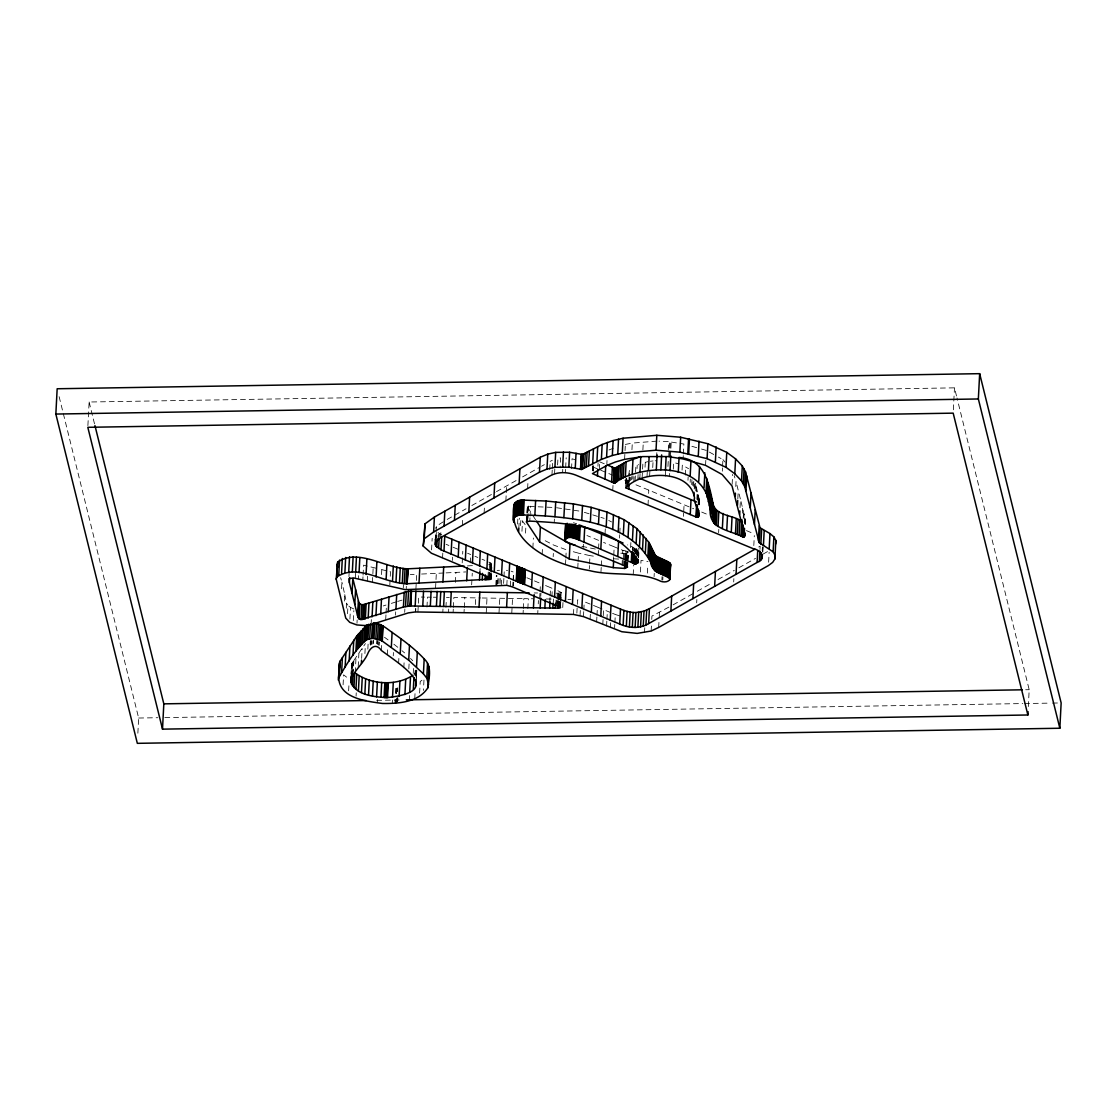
<?xml version="1.0" encoding="UTF-8"?>
<svg xmlns="http://www.w3.org/2000/svg" width="1117" height="1117" viewBox="0 0 1117 1117"><rect width="100%" height="100%" fill="white"/><g stroke="black" fill="none" stroke-linecap="round" stroke-linejoin="round"><path stroke-width="0.75" stroke-dasharray="5 3.75" d="M351.059 677.111L351.771 663.484L365.427 643.574M87.894 425.619L89.123 402.008L954.49 387.85L956.585 396.284M137.866 733.213L138.648 718.036L58.838 395.502M341.551 588.799L341.9 582.166L340.657 577.684M344.399 601.072L344.748 594.439L341.9 582.166M346.27 608.165L346.521 603.194L344.748 594.439M343.087 684.805L343.603 674.85L349.23 679.192M348.951 576.567L349.118 573.258M347.541 613.722L347.973 605.428L346.521 603.194M349.914 619.013L350.515 607.411L347.973 605.428M348.63 690.795L349.062 682.501M355.262 578.271L355.527 573.3M353.307 620.591L353.824 610.65M351.003 673.746L351.771 663.61M351.185 676.595L352.023 663.163M351.478 676.246L352.162 662.981M351.618 676.064L352.455 662.618M351.911 675.687L352.818 662.13M352.134 675.394L353 661.892M352.413 675.031L353.279 661.529M353.154 674.068L353.838 660.803M358.306 578.997L358.473 575.674M356.979 623.3L357.147 619.977M355.234 672.643L356.002 657.731M356.072 696.142L356.239 692.833M358.208 666.695L358.892 653.431M362.816 580.086L362.983 576.777M363.067 575.115L363.583 565.174L377.49 568.567M361.643 658.458L362.159 648.502M367.311 581.189L367.563 576.218M364.91 653.515L365.343 645.221M367.842 649.172L368.177 642.54M372.408 582.446L373.19 567.52M370.146 644.369L370.313 641.06M371.179 622.923L371.347 619.614M370.662 645.249L370.928 640.278M371.039 644.774L371.221 641.465M371.626 644.062L371.793 640.739M372.827 644.132L372.994 640.809M373.287 643.56L373.455 640.236M376.68 643.643L376.848 640.32M377.169 644.006L377.351 640.683M377.672 644.355L377.839 641.046M381.539 574.599L381.791 569.628L378.928 568.93M378.663 645.081L378.831 641.772M379.166 645.444L379.333 642.121M377.281 702.747L377.448 699.424M381.33 650.457L381.679 643.825M385.7 619.823L385.951 614.853M386.049 613.191L386.468 604.897L383.271 605.945M389.819 585.001L390.503 571.736L387.599 571.038M387.306 654.813L387.641 648.181M393.254 655.819L393.421 652.496M395.53 615.146L395.697 611.837M392.276 703.305L392.444 699.996M394.915 703.263L395.097 699.954M395.432 693.322L395.697 688.351L398.043 687.946M395.572 703.249L395.809 699.912M396.088 693.308L396.409 688.309M395.711 703.221L396.018 699.87M396.228 693.266L396.619 688.254L396.451 693.21M395.935 703.165L396.102 699.842M396.242 703.082L396.409 699.773M396.842 691.479L397.024 688.156M396.563 702.998L396.828 698.027M397.177 691.395L397.345 688.086M398.601 663.456L399.034 655.162M396.912 702.928L397.163 697.957M397.512 691.325L397.68 688.002M397.359 701.211L397.526 697.888M403.265 587.891L403.432 584.568M397.736 701.141L397.917 697.832M404.689 612.367L404.857 609.058M406.169 589.65L406.337 586.327M403.823 667.812L404.159 661.18M408.822 668.929L409.087 663.959M409.283 700.527L409.534 695.542M415.901 589.19L416.683 574.278L410.302 574.571M415.482 611.934L415.65 608.625M415.65 611.934L415.831 608.625M413.22 673.467L413.472 668.497M417.94 611.948L418.707 597.037L424.572 597.092M414.896 675.422L415.161 670.437M415.342 676.036L415.678 669.404M414.756 698.656L415.189 690.362M415.789 675.003L416.055 670.032M416.082 676.05L416.348 670.647M416.222 677.893L416.655 669.614M416.348 680.756L416.795 670.214M419.615 693.071L420.215 681.468L424.041 678.829L423.441 690.446M426.973 607.062L427.49 597.12L431.874 597.19M431.567 549.913L432.167 538.31M435.169 539.846L435.56 534.554M435.616 540.167L435.951 533.535M436.049 531.874L436.3 526.903L437.403 525.535L445.725 520.243M436.091 537.528L436.342 532.558M436.635 540.446L436.984 533.814M435.56 588.268L436.328 573.356L444.482 572.965M438.325 539.05L438.674 532.418M439.232 536.858L439.4 533.549L437.627 532.223M440.601 537.612L440.95 530.994M442.541 558.095L442.807 553.124M442.807 612.298L442.988 608.974M445.934 607.369L446.367 599.075M448.545 612.395L448.713 609.072M452.413 560.497L452.58 557.174M453.097 612.465L453.279 609.142M453.362 607.48L453.879 597.539L480.561 597.958M455.373 582.362L455.89 572.407M462.354 525.353L462.703 518.721M462.201 562.856L462.801 551.253M464.016 612.633L464.197 609.31M464.281 607.662L464.798 597.707M470.285 562.828L470.55 557.858M471.653 584.875L472.268 573.272M475.381 604.52L475.716 597.888M479.905 571.862L480.073 568.553M484.108 513.094L484.457 506.462M486.23 612.982L486.998 598.056M487.989 576.972L488.241 572.002M488.883 577.377L489.134 572.407M489.218 570.745L489.651 562.451L488.757 562.046M489.372 576.218L489.553 572.909M489.511 577.671L489.777 572.7M490.126 566.068L489.651 562.451M489.944 576.177L490.112 572.853M490.209 571.192L490.545 564.574L492.025 563.931L490.293 562.745M490.517 567.939L490.782 562.968M490.949 567.827L491.117 564.504M490.517 578.117L490.782 573.147M490.866 571.499L491.298 563.205M490.796 579.304L491.061 574.32M491.396 567.687L491.578 564.378M490.963 578.341L491.215 573.37M491.298 571.709L491.731 563.429M491.117 579.095L491.452 573.607M491.606 572.211L491.969 563.666M495.808 585.364L496.325 575.423M496.395 585.336L496.911 575.395M496.981 585.308L497.4 577.014M497.637 583.619L497.987 576.986M498.768 583.549L499.117 576.917M500.053 583.493L500.318 578.508M498.992 613.177L499.774 598.265M501.268 585.099L501.617 578.466M505.861 500.821L506.21 494.189M506.294 492.527L506.643 485.909M503.613 583.437L503.879 578.466M503.962 576.805L504.312 570.173L507.593 570.41M506.811 585.336L507.076 580.365M510.343 586.09L510.595 581.119M512.773 587.011L513.024 582.041M513.122 580.379L513.541 572.099L511.111 571.164M511.768 613.387L512.535 598.461M513.178 585.517L513.345 582.208M513.429 580.547L513.541 572.099M513.513 585.671L513.68 582.362M517.576 524.055L517.827 519.084M518.833 528.132L519.349 518.19M520.536 525.576L520.885 518.944L525.912 525.618L525.395 535.56M521.96 531.287L522.477 521.346M527.615 488.562L527.964 481.93M526.289 521.821L527.433 506.35L554.981 507.509M526.652 521.262L527.433 506.35M526.945 521.15L527.727 506.238M527.294 521.081L528.076 506.169M523.077 613.568L523.245 610.245M523.328 608.583L523.845 598.642L532.851 598.768M529.807 521.108L529.975 517.785M530.058 516.138L530.575 506.183M527.838 608.653L528.355 598.712M532.865 547.972L533.381 538.031M537.738 613.778L537.905 610.454M538.254 603.836L538.422 600.513M539.693 598.349L539.944 593.378M540.028 591.717L540.377 585.099M542.15 554.465L542.569 546.185M540.768 596.352L540.949 593.043M549.718 469.657L550.067 463.024M551.952 474.99L552.217 470.02M552.301 468.358L552.733 460.064L550.15 461.377M554.549 473.971L554.814 469M549.773 602.566L550.039 597.595M550.122 595.933L550.555 587.64L544.789 585.238M554.214 522.421L554.381 519.112M557.606 464.951L557.955 458.319L560.636 457.858L560.12 467.814M553.18 556.713L553.348 553.404M551.91 596.673L552.343 588.38L550.555 587.64M553.264 602.314L553.432 598.991M555.833 605.079L556.098 600.094M562.591 472.603L562.773 469.28M556.643 605.428L556.908 600.443M556.992 598.796L557.425 590.502L561.334 592.527L560.483 607.718M557.523 605.805L557.774 600.834M557.872 599.173L558.291 590.893M557.983 603.18L558.5 593.225L561.334 592.527M558.277 606.14L558.542 601.169M558.626 599.508L559.058 591.228M565.411 472.686L565.579 469.377M565.663 467.716L566.179 457.775M558.849 606.405L559.114 601.421M559.198 599.773L559.631 591.479M559.212 606.503L559.519 601.532M559.547 599.871L559.924 593.239M559.477 606.671L560.259 591.759M559.826 608.081L560.594 593.169M560.106 606.95L560.357 601.979M560.441 600.318L560.874 592.038M560.217 607.941L561.195 592.261M562.731 607.536L562.982 602.566M565.509 564.699L565.76 559.729M565.844 558.067L566.277 549.773L553.781 545.11L542.918 539.553M571.541 468.735L572.058 458.78L575.157 459.715M573.468 614.42L573.817 607.788M577.768 568.078L578.034 563.108M578.117 561.446L578.55 553.166L572.407 551.477M576.861 613.093L577.545 599.829L580.84 600.527M583.214 547.525L583.395 544.216M580.058 615.439L580.323 610.468M583.465 616.612L583.73 611.641M583.814 609.98L584.149 603.348M592.638 470.564L592.904 465.594M592.862 470.843L593.113 465.859M593.309 471.081L593.644 464.449M589.301 568.874L589.469 565.551M589.553 563.89L589.985 555.61L578.55 553.166M590.083 619.279L590.348 614.308M597.93 466.208L598.112 462.899M599.257 469.349L599.508 464.379M598.223 555.442L598.489 550.472M598.572 548.81L599.005 540.53L586.928 535.518M596.632 621.974L596.897 617.003M596.981 615.341L597.413 607.062L593.476 605.442M600.946 572.407L601.211 567.422M601.295 565.774L601.63 559.142M606.852 463.82L607.02 460.497M605.051 533.814L605.302 528.844M602.789 624.543L603.571 609.631L611.181 612.786M612.744 490.433L613.093 483.801M606.573 626.12L606.838 621.15M606.922 619.488L607.355 611.194M613.428 561.725L613.68 556.755M613.778 555.093L614.196 546.813L603.557 542.415M610.413 627.712L610.664 622.741M614.615 627.74L614.783 624.431M614.881 622.769L615.299 614.476L612.563 613.345M619.53 538.087L619.712 534.778M619.795 533.116L620.144 526.484M624.585 459.352L625.283 446.088M625.66 483.856L626.009 478.732M625.911 483.577L626.176 478.593M622.057 565.258L622.323 560.287M622.658 553.655L622.839 550.346L619.963 549.159M626.26 482.907L626.428 479.598M626.414 483.27L626.665 478.285M626.902 482.949L627.07 479.64M622.979 565.495L623.23 560.525M623.314 558.863L623.747 550.569L622.839 550.346M627.223 485.951L627.559 479.319M627.698 485.63L628.047 478.998M624.04 565.691L624.291 560.72M624.389 559.058L624.808 550.779L623.747 550.569M628.187 485.309L628.62 477.029M628.703 475.367L629.457 470.062L629.206 475.032M628.857 481.664L629.122 476.694M624.752 565.104L625.003 561.795M624.948 565.844L625.213 560.874M625.297 559.212L625.729 550.918L624.808 550.779M629.178 482.432L629.429 477.462M625.143 565.09L625.311 561.781M625.394 560.12L625.743 553.487L628.368 552.049M625.925 556.741L626.092 553.418M625.576 565.956L625.743 562.633M625.827 560.971L625.729 550.918M625.813 568.134L626.065 563.163M626.414 556.531L626.581 553.208M630.407 480.631L630.574 477.322M631.943 449.718L632.292 443.086L657.438 441.075M626.204 566.068L626.372 562.745M626.455 561.083L626.344 551.03M626.176 567.925L626.428 562.954M626.777 556.322L626.944 553.013M626.455 567.771L626.846 562.717M626.805 561.139L627.363 552.775M626.749 566.179L626.93 562.856M627.014 561.209L627.531 551.253M626.944 567.492L627.209 562.521M627.293 560.86L627.922 551.407M631.566 479.863L631.747 476.554M627.251 567.324L627.503 562.354M627.586 560.692L628.019 552.412M627.447 567.185L627.712 562.214M627.796 560.552L628.354 551.826M627.586 566.975L627.852 562.005M627.936 560.343L628.285 553.711M632.767 479.109L632.934 475.786M633.814 481.664L634.079 476.694M630.616 547.595L630.965 540.963M635.098 480.938L635.866 466.012L638.617 464.616M632.529 550.43L632.711 547.107L627.572 544.901M637.039 468.609L637.207 465.3M633.13 550.835L632.711 547.107M633.981 551.463L634.149 548.154L633.297 547.512M637.835 479.528L638.1 474.557M633.199 574.71L633.716 564.769M634.316 551.7L634.149 548.154M634.638 551.924L634.484 548.377M634.973 552.077L634.819 548.615M635.266 553.837L635.14 548.754M635.657 553.892L635.531 548.866M635.755 553.892C636.341 544.538 637.863 549.662 636.746 555.372M639.832 478.676L640.083 473.706M636.285 553.864L636.536 548.894M636.592 553.809L636.844 548.838M637.039 555.247L637.374 548.615M637.514 555.037L637.863 548.405M642.889 449.969L643.322 441.676M637.751 554.926L638.1 548.293M637.863 556.503L638.296 548.21M642.121 477.853L642.903 462.941L647.79 461.684M638.296 557.928L638.812 547.972M638.603 557.732L639.119 548.964M645.04 467.213L645.291 462.243M640.432 572.002L641.032 560.399L648 561.544M647.022 476.596L647.274 471.625M648.014 505.052L648.279 500.081M648.614 493.449L648.795 490.14M649.619 476.163L649.871 471.192M652.733 467.576L653.082 460.944L655.861 460.776M647.399 573.147L647.832 564.853M644.509 632.697L644.76 627.726M656.656 456.001L656.838 452.692M651.141 631.021L651.406 626.037M651.756 619.404L651.923 616.095L671.568 605.707M654.087 576.679L654.255 573.37M665.383 476.163L665.648 471.179M658.681 627.433L659.114 619.139M659.198 617.478L659.463 612.507M668.273 449.942L668.706 441.648L659.044 441.159M661.878 579.974L662.046 576.665M667.952 466.487L668.203 461.516L670.27 461.852M668.706 456.727L669.488 441.801L668.706 441.648M662.772 580.156L662.94 576.833M669.558 456.867L670.326 441.941L669.488 441.801M669.502 476.764L669.669 473.454M670.451 456.993L671.219 442.067L670.326 441.941M673.286 469.14L673.635 462.508L678.27 463.723M682.054 470.131L682.319 465.161L688.575 468.679M683.087 458.947L683.255 455.638M683.353 453.977L683.869 444.035L671.219 442.067M685.321 475.102L685.754 466.808M683.478 516.375L683.646 513.066M683.73 511.404L684.079 504.772M687.974 480.282L688.142 476.973M690.152 482.349L690.334 479.039M691.702 484.61L691.954 479.64M692.694 485.42L692.875 482.111M693.531 486.37L693.783 481.399M694.243 488.981L694.579 482.349M695.095 488.283L695.346 483.312L699.633 500.793L698.097 502.329M695.751 490.894L696.017 485.909M696.477 491.829L696.659 488.506M696.854 499.383L697.287 491.103M697.497 500.067L697.846 493.435M697.832 499.439L698.083 494.468M698.083 500.458L698.334 495.487M698.153 504.814L698.586 496.52M698.488 504.2L698.837 497.568M698.837 503.572L699.088 498.601M699.088 504.619L699.354 499.634M699.382 504.856L699.605 500.681M696.673 602.845L696.854 599.522M705.553 465.342L705.818 460.372M718.622 532.641L718.803 529.332M722.322 471.192L722.49 467.883M722.573 466.222L722.922 459.59L718.399 457.09M732.124 484.359L732.64 474.418M735.782 486.509L736.033 481.525L734.19 475.563M737.82 498.74L738.253 490.461L736.033 481.525M733.687 581.971L733.869 578.648M740.026 507.649L740.459 499.369L738.253 490.461M742.372 513.164L742.623 508.193M743.196 518.539L743.545 511.907M743.922 517.436L744.09 514.127M744.285 522.965L744.634 516.333M744.913 523.51L745.179 518.539L740.459 499.369M745.081 524.39L745.179 518.539M745.276 524.32L745.29 519.042M753.807 545.557L754.324 535.601M759.979 549.396L760.16 546.087L757.871 547.525M762.185 550.904L762.366 547.581M762.52 551.603L762.785 546.632M762.813 552.231L763.218 546.939M768.622 562.228L769.138 552.273M953.359 409.785L954.49 387.85M1028.324 706.558L1029.19 689.692L957.004 397.959M435.77 528.243L436.3 526.903M527.196 506.504L531.818 514.071M414.1 674.347L416.348 671.066M738.854 567.785L755.553 558.346M763.148 554.06L769.222 550.625M447.177 519.433L466.026 508.793M471.835 505.526L495.04 492.443M496.493 491.62L516.794 480.184M522.588 476.903L540 467.101M541.452 466.278L544.356 464.644M697.287 591.242L712.087 582.892M718.008 579.541L734.302 570.368M673.076 604.856L694.257 592.932M608.988 449.969L613.345 448.224M391.341 603.389L396.214 601.881M397.68 601.435L402.092 600.108M625.366 444.426L632.292 443.086M650.387 461.251L653.082 460.944M488.674 564.755L490.545 564.574M625.743 553.487L617.254 552.957M744.173 521.932L745.388 521.485L745.388 520.215M499.467 570.284L497.163 570.41M467.451 565.886L473.845 565.565M446.116 572.881L465.761 571.932M421.598 574.04L436.328 573.356M376.666 700.359L399.355 699.996M1025.699 689.747L1029.19 689.692M138.648 718.036L157.832 717.714M164.813 717.603L1022.781 703.57M1024.526 703.542L1050.692 703.11M1052.437 703.082L1057.659 702.998M556.029 593.197L558.5 593.225M534.191 592.945L537.57 592.987M433.326 597.204L436.244 597.246M546.171 598.963L553.864 599.089M446.451 597.427L449.313 597.469M482.167 597.986L523.845 598.642M567.911 599.354L571.08 599.424M613.708 558.779L619.823 559.142M556.615 507.746L579.402 511.083M589.985 555.61L593.336 556.14M581.859 546.367L595.417 549.047M381.791 569.628L386.147 570.689M573.44 522.714L576.665 523.747M691.884 446.311L699.912 448.601M701.518 449.048L706.335 450.43M584.331 512.326L599.215 516.878M600.862 517.38L604.171 518.386M615.299 614.476L621.164 616.347M585.559 602.217L590.865 604.353M614.196 546.813L618.525 548.573M599.717 461.866L604.255 463.75M592.75 466.892L599.145 469.545M600.737 470.215L613.526 475.507M624.752 480.17L627.949 481.497M635.964 484.82L693.685 508.752M701.699 512.075L709.7 515.398M746.435 530.631L754.422 533.94M446.116 544.328L448.908 545.487M453.097 547.232L460.022 550.109M467.548 553.222L470.718 554.535M474.962 556.294L477.783 557.467M482.027 559.226L484.862 560.399M597.413 607.062L602.035 608.988M526.917 577.768L532.935 580.282M534.443 580.91L540.46 583.437M350.515 607.411L353.907 608.988M608.681 520.41L611.544 521.932M709.351 452.092L716.891 456.253M439.4 533.549L441.773 534.875M384.499 637.276L388.074 639.887M393.854 644.202L399.383 648.53M401.98 650.708L404.591 652.9M410.525 658.458L412.718 660.733M722.922 459.59L725.115 462.145M532.781 515.509L535.643 519.81M353.181 670.856L351.436 665.453M89.123 402.008L94.54 423.929M528.411 506.141L527.643 521.053L528.495 506.141"/><path stroke-width="1.5" d="M513.289 520.927L514.546 503.418L517.757 500.891L521.639 500.039L546.087 501.03L573.426 503.879L591.116 507.327L606.964 512.047L624.096 519.684L636.899 528.592L648.6 541.982L655.609 555.819L669.753 562.717L670.605 564.644L669.837 579.569C667.924 582.264 663.861 582.292 660.957 581.371C638.603 570.536 612.772 576.609 589.217 570.522C557.592 565.384 506.336 545.04 514.071 504.661M774.905 558.947L775.044 555.358L773.118 551.812L759.239 542.653L744.732 486.719L741.52 480.896L734.791 473.762L725.98 467.297L707.089 458.654L679.89 452.162L656.028 450.207L622.295 453.139L612.339 455.485L601.379 459.408L581.692 469.405L568.818 467.171L554.912 467.283L546.981 469.07L539.483 472.198L433.633 531.999L424.223 538.757L423.203 546.115L431.399 553.222L487.124 576.595L491.117 579.095L407.244 583.73C384.039 583.758 358.138 562.675 336.887 576.986L336.203 579.192L345.753 618.106L349.733 622.337L356.895 624.948L364.854 625.534L371.095 624.585L408.347 612.898L415.301 611.948L573.468 614.42L583.465 616.612L621.848 631.733L637.193 633.395L651.141 631.021L658.681 627.433L768.44 565.537L772.685 562.368L774.905 558.947L775.826 540.433L773.886 536.886L769.976 533.577L760.007 527.741L745.5 471.793L742.288 465.971L735.572 458.836L726.762 452.371L707.871 443.742L680.658 437.236L656.81 435.281L623.077 438.227L613.121 440.573L602.147 444.482L582.474 454.479L569.586 452.259L555.68 452.371L547.763 454.144L540.251 457.272L434.401 517.073L425.005 523.845L423.203 546.115M775.687 544.021L775.826 540.433M55.85 414.058L57.162 388.758L979.665 373.664L1061.15 702.942L1059.838 728.242L137.335 743.336L55.85 414.058L978.352 398.964L1059.838 728.242M1028.059 711.627L1027.877 714.992L162.51 729.15L163.822 703.85L94.959 425.605M336.203 579.192L337.655 562.06C358.962 547.916 384.723 568.469 408.012 568.804L464.044 566.054M336.887 576.986L337.655 562.06M338.758 574.99L339.54 560.064M341.551 573.426L342.319 558.5M338.311 680.058L339.805 661.613L356.686 636.145L367.186 624.906L366.404 639.832C354.647 650.22 346.438 664.559 338.674 677.893C339.791 698.334 365.748 701.127 382.475 703.473C398.406 703.668 418.54 702.411 427.867 687.779C428.942 678.27 432.377 666.304 424.181 658.904C414.7 648.698 403.446 640.404 392.109 632.39C386.287 628.368 380.157 622.351 372.38 623.495L371.612 638.421L366.404 639.832M338.591 678.145L339.456 662.967M338.772 677.642L339.694 661.85M339.037 676.525L339.805 661.613M339.317 676.106L340.085 661.194M344.902 572.365L345.67 557.453M341.607 672.629L342.388 657.704M348.741 571.82L349.509 556.894M349.384 582.613L349.035 578.662L353.558 577.936L405.289 589.65L506.811 585.336L512.773 587.011L560.552 607.453L559.156 608.165L409.939 605.972L403.419 607.048L361 619.586L359.088 618.916L357.594 615.802L349.384 582.613L349.649 577.643M345.125 667.156L345.907 652.244M352.344 571.764L353.126 556.838M352.05 593.448L352.832 578.536L358.934 602.789L358.152 617.715M349.16 660.943L349.928 646.017M355.667 572.058L356.449 557.132M350.654 680.379C353.935 670.758 363.304 663.484 367.577 654.143C370.16 647.246 376.234 642.708 381.33 650.457C404.41 667.366 443.212 691.493 387.557 697.567C374.181 697.176 349.998 694.704 350.822 677.056M350.738 682.166L351.003 677.195M354.787 604.534L355.569 589.608M351.324 683.981L351.757 675.687M352.986 655.176L353.768 640.25M352.4 685.782L353.014 674.165M359.046 572.672L359.828 557.76M353.949 687.541L354.731 672.616C370.816 684.833 395.949 686.327 412.899 675.296M355.904 651.071L356.686 636.145M357.594 615.802L358.375 600.876M357.412 649.228L358.194 634.302M359.088 618.916L359.856 603.99L358.934 602.789M355.96 689.245L356.742 674.333M358.892 647.455L359.66 632.543M361 619.586L361.782 604.66L359.856 603.99M360.442 645.64L361.224 630.728M358.417 690.878L359.185 675.967M362.564 619.558L363.346 604.646L408.529 591.228L529.165 592.862M362.076 643.797L362.857 628.885M361.377 663.428L361.559 660.105M363.793 619.349L364.561 604.437M366.083 574.515L366.851 559.589M363.779 641.954L364.561 627.042M361.475 692.498L362.257 677.572M365.329 618.958L366.111 604.032M365.133 640.641L365.901 625.729M368.177 618.064L368.959 603.152M364.854 693.908L365.636 678.982M367.94 639.175L368.722 624.249M369.685 638.701L370.467 623.775M372.073 616.849L372.841 601.923M368.526 695.095L369.294 680.183M373.776 623.426L373.008 638.338L381.623 640.586L408.71 660.217L423.413 673.83L426.764 678.089L428.565 684.609M376.094 577.014L376.862 562.102M373.692 623.091L373.008 638.338L371.612 638.421M374 638.352L374.781 623.44M375.94 615.621L376.722 600.709M372.45 696.073L373.218 681.147M375.843 638.505L376.611 623.593M377.588 638.84L378.356 623.928M379.208 639.343L379.975 624.417M376.597 696.813L377.364 681.901M380.715 614.113L381.483 599.201M380.66 639.999L381.442 625.073M381.623 640.586L382.391 625.66M381.707 640.641L382.489 625.729M382.07 640.893L382.656 625.841M382.293 641.046L383.005 626.078M386.119 579.416L386.901 564.504M380.925 697.315L381.693 682.389M388.283 611.739L389.051 596.813M384.08 697.525L384.862 682.599M384.667 697.539L385.435 682.627M385.239 697.567L386.021 682.641M385.826 697.567L386.594 682.655M386.398 697.58L387.18 682.655M392.528 580.938L393.31 566.012M386.985 697.58L387.753 682.655M387.557 697.567L388.325 682.655M391.327 647.315L392.109 632.39M396.004 581.748L396.786 566.836M395.935 609.351L396.703 594.426M392.514 697.301L393.296 682.389M399.495 582.585L400.277 567.659M402.274 583.228L403.055 568.302M400.235 653.696L401.003 638.77M404.284 583.563L405.052 568.651M403.419 607.048L404.2 592.122M399.132 696.24L399.9 681.328M406.085 583.73L406.867 568.804M405.527 606.517L406.309 591.605M406.979 583.73L407.747 568.818M407.887 568.804L407.105 583.73L408.012 568.804M407.747 606.154L408.529 591.228M404.926 694.495L405.694 679.569M409.939 605.972L410.721 591.061M410.456 605.972L411.224 591.047M411.363 591.047L410.595 605.959L411.503 591.047M408.71 660.217L409.492 645.305M409.716 692.135L410.498 677.209M415.175 606L415.943 591.075M413.332 689.259L413.932 677.656M419.015 583.158L419.797 568.246M415.566 685.992L415.915 679.359M416.529 666.919L417.311 652.007M424.223 538.757L425.005 523.845M422.757 606.098L423.538 591.172M423.413 673.83L424.181 658.904M433.633 531.999L434.401 517.073M426.764 678.089L427.532 663.163M430.324 606.224L431.092 591.298M443.966 551.156L444.748 536.23L517.171 566.263L516.571 581.259L440.992 549.801L435.658 545.822L435.309 539.525M427.867 687.779L428.034 684.47M428.188 681.37L428.97 666.444M435.658 545.822L435.923 540.851M436.845 547.148L437.278 538.855M438.632 548.461L439.149 538.52M436.412 606.336L437.18 591.424M440.992 549.801L441.69 536.537M439.986 606.405L440.768 591.479M444.063 526.135L444.831 511.209M442.918 581.985L443.686 567.073M443.603 606.475L444.371 591.549M451.086 554.102L451.854 539.176M454.451 520.285L455.233 505.359M450.514 606.587L451.282 591.661M458.207 557.062L458.975 542.136M465.328 560.008L466.096 545.082M468.833 512.2L469.601 497.274M466.669 580.798L467.353 567.534M472.449 562.954L473.217 548.042M479.57 565.914L480.338 550.988M479.472 580.156L479.905 571.862M479.053 607.034L479.821 592.108M482.223 580.016L482.558 573.384M485.071 579.877L485.323 574.906M486.049 579.821L486.23 576.512M486.9 568.958L487.668 554.032M486.956 579.751L487.138 576.442M487.892 579.667L488.073 576.358M488.674 579.597L488.841 576.274M489.204 579.541L489.372 576.218M489.777 579.486L489.944 576.177M493.923 498.07L494.691 483.144M490.349 579.43L490.517 576.107M494.231 571.988L494.999 557.076M501.561 575.032L502.329 560.12M506.587 607.453L507.355 592.541M508.891 578.075L509.673 563.15M513.289 519.587L514.546 503.418M513.764 522.323L514.365 510.72M513.764 518.33L514.7 517.213L515.482 502.287M514.7 517.213L515.886 516.347L516.668 501.435M515.886 516.347L516.976 515.817L517.757 500.891M519.126 483.787L519.894 468.875M516.976 515.817L518.19 515.398L518.972 500.486M518.651 531.455L518.833 528.132M518.19 515.398L519.503 515.105L520.271 500.193M516.222 581.119L517.003 566.193M516.752 581.329L517.52 566.417M517.101 581.482L517.883 566.556M519.503 515.105L520.871 514.965L521.639 500.039M517.674 581.706L518.442 566.794L517.702 566.487L516.934 581.412L524.027 584.233L524.808 569.321L518.442 566.794M518.218 581.929L518.986 567.017M520.871 514.965L522.449 500.025M521.513 514.937L522.63 500.025M521.848 514.937L522.798 500.025M518.749 582.166L519.517 567.241M522.03 514.951L523.063 500.039M519.265 582.39L520.033 567.478M519.754 582.627L520.522 567.701M522.197 514.951L523.44 514.979L524.208 500.067M520.089 582.725L520.857 567.799M520.424 582.823L521.192 567.911M520.759 582.934L521.541 568.022M521.108 583.06L521.876 568.134M521.444 583.186L522.225 568.26M521.89 583.353L522.672 568.427M522.337 583.521L523.105 568.609M522.77 583.702L523.538 568.79M523.203 583.884L523.985 568.972M523.65 584.079L524.432 569.153M523.845 584.163L524.613 569.237M524.599 584.47L524.99 569.391L524.222 584.317L619.698 624.026C628.787 628.173 639.887 629.039 648.642 623.593L757.103 562.437C766.695 559.338 761.291 549.843 753.64 548.866L577.587 475.856C568.721 471.905 557.942 471.137 549.382 476.289L440.601 537.612L435.532 541.815L435.044 544.496M523.44 514.979L534.848 515.384L535.615 500.458M531.58 587.374L532.362 572.462L525.185 569.475M539.483 472.198L540.251 457.272M533.423 607.871L534.108 594.607M564.671 540.307L566.431 538.212L567.199 523.287L565.439 525.395L564.671 540.307L565.509 541.494L627.586 566.975L624.654 568.427L613.275 567.645L569.223 558.933L539.623 541.913L540.405 526.987L536.593 521.248M546.981 469.07L547.763 454.144M540.167 607.969L540.684 598.014M669.837 579.569L669.753 578.606C662.912 573.468 651.769 572.909 650.639 562.102C630.728 525.074 583.06 519 545.305 515.942L546.087 501.03M542.429 591.912L543.211 576.986M544.859 608.011L545.291 599.731M554.912 467.283L555.68 452.371M549.648 608.067L549.983 601.435M554.94 516.682L555.721 501.77M552.831 608.095L553.083 603.124M554.577 596.981L555.344 582.055M555.247 608.123L555.512 603.152M562.675 466.808L563.457 451.882M557.732 608.151L557.9 604.828M563.876 517.604L564.644 502.692M565.09 539.148L565.872 524.236M568.818 467.171L569.586 452.259M565.509 541.494L565.76 536.523M566.431 538.212L567.687 537.696L568.371 524.445M565.425 601.505L566.193 586.593M567.687 537.696L569.056 537.417L569.754 524.152M569.223 558.933L570.005 544.021L540.405 526.987M569.056 537.417L570.382 537.361L571.066 524.096M577.363 525.744L576.679 539.008L571.499 537.445L572.183 524.18M572.644 518.791L573.426 503.879M575.255 468.163L576.037 453.237M572.658 537.64L573.356 524.376M573.817 537.919L574.515 524.655M574.864 538.268L575.548 525.004M572.407 604.423L573.189 589.497L532.362 572.462M575.883 538.673L576.567 525.409M576.903 539.106L577.601 525.842M580.491 469.363L581.259 454.437M577.824 525.939L577.14 539.204L634.358 563.68L638.435 562.214C616.402 525.702 568.036 523.147 529.807 521.108L526.289 521.821L539.623 541.913M580.756 469.419L581.538 454.493M577.377 539.302L578.061 526.037M581.035 469.447L581.803 454.521M581.329 469.447L582.111 454.521M581.692 469.405L582.474 454.479M578.299 539.679L579.081 524.767M582.027 469.322L582.795 454.41M582.613 469.042L583.381 454.116M579.5 540.181L580.282 525.255L623.077 543.016M581.748 520.368L582.515 505.456M584.484 468.065L585.252 453.139M586.341 467.074L587.109 452.148M583.954 542.024L584.736 527.098M588.561 465.887L589.329 450.961M581.873 608.346L582.641 593.42M592.694 463.695L593.462 448.783M590.348 522.253L591.116 507.327M596.939 461.53L597.707 446.605M597.413 476.163L597.763 469.531M591.326 612.256L592.094 597.344M601.379 459.408L602.147 444.482M598.475 524.445L599.257 509.534M600.82 549.005L601.588 534.094M605.009 479.291L605.693 466.026M606.573 457.328L607.355 442.402M600.778 616.179L601.56 601.267M606.196 526.973L606.964 512.047M612.339 455.485L613.121 440.573M611.599 482.013L612.367 467.101M613.415 482.767L592.471 473.608L606.768 465.468L615.481 461.977L624.585 459.352L642.554 456.602L667.924 456.574L683.087 458.947L705.553 465.342L722.141 474.516L732.04 486.021L744.397 533.465C745.095 535.099 744.788 537.528 742.554 536.76C729.387 530.03 709.155 529.346 710.133 509.841C707.215 460.651 644.355 463.653 613.415 482.767L614.182 467.841L607.09 464.923M613.694 482.851L614.182 467.841M613.987 482.893L614.462 467.925M614.294 482.921L615.244 468.009L626.134 461.824L640.795 456.546L640.013 471.472M614.476 482.921L615.467 467.995M612.716 529.486L613.484 514.56M614.992 482.865L615.76 467.953M615.258 482.795L616.025 467.883M615.481 482.698L616.249 467.786M616.081 482.335L616.849 467.423M617.771 454.102L618.553 439.19M616.793 481.888L617.575 466.976M610.245 620.103L611.013 605.177M618.301 466.515L617.519 481.441L619.041 466.054M613.275 567.645L613.624 561.013M619.837 480.003L620.619 465.077M618.218 531.957L618.986 517.031M622.295 453.139L623.077 438.227M621.513 478.97L622.295 464.044M617.813 556.071L618.581 541.145M623.244 477.936L624.012 463.024M625.352 476.75L626.134 461.824M623.314 534.61L624.096 519.684M626.009 487.892C640.739 470.536 690.348 468.917 694.579 498.224C692.121 500.667 704.548 518.888 695.933 516.906L626.009 487.892L626.176 484.569M619.698 624.026L620.48 609.1L573.189 589.497M624.515 568.427L624.822 565.104M628.829 489.064L629.094 484.094M624.962 568.399L625.143 565.09M625.325 568.344L625.492 565.02M623.118 625.325L623.9 610.413L620.48 609.1M628.047 537.459L628.815 522.547M632.25 473.692L633.018 458.766M626.344 626.316L627.112 611.39L623.9 610.413M631.3 561.697L631.817 551.742M632.431 540.53L633.199 525.618M631.929 562.033L632.445 552.091M632.529 562.437L632.962 554.144M629.388 627L630.17 612.088L627.112 611.39M633.06 562.842L633.576 552.887M633.381 563.066L633.898 553.124M633.702 563.303L634.135 555.009M634.037 563.527L634.47 555.247M634.358 563.68L634.791 555.386M634.749 563.792L635.098 557.16M635.14 563.834L635.489 557.201M636.132 543.518L636.899 528.592M635.238 563.834L635.782 557.215M632.32 627.391L633.088 612.465L630.17 612.088M635.768 563.82L636.118 557.188M636.076 563.75L636.411 557.118M636.327 563.666L636.578 558.682M636.606 563.54L636.858 558.556M637.081 563.317L637.262 560.008M637.332 563.219L637.5 559.896M637.514 563.136L637.695 559.812M637.863 562.982L638.212 559.575M635.14 627.489L635.922 612.563L644.02 611.139L649.424 608.667L754.869 549.215M639.455 546.604L640.223 531.678M637.891 627.293L638.659 612.381M642.512 549.871L643.294 534.945M648.446 470.131L649.145 456.867M640.572 626.832L641.353 611.907M645.319 553.334L646.101 538.408M643.238 626.051L644.02 611.139M647.832 556.908L648.6 541.982M648.865 558.626L649.647 543.7M645.919 624.975L646.701 610.064M649.801 560.357L650.569 545.445M656.028 450.207L656.81 435.281M650.639 562.102L651.42 547.19M651.434 563.848L652.216 548.922M656.307 469.726L657.075 454.801M648.642 623.593L649.424 608.667M652.105 565.37L652.887 550.444M652.551 566.375L653.333 551.449M653.012 567.394L653.78 552.468M653.487 568.413L654.255 553.487M653.976 569.419L654.744 554.507M654.38 570.187L655.148 555.275M654.827 570.745L655.609 555.819M655.428 571.276L656.196 556.35M660.873 469.824L661.641 454.898M656.14 571.778L656.908 556.852M656.95 572.225L657.718 557.299M658.025 572.714L658.807 557.788M659.184 573.216L659.965 558.305M665.453 470.159L666.137 456.895M660.37 573.719L661.138 558.793M661.543 574.208L662.311 559.282M662.716 574.683L663.484 559.757M663.624 575.06L664.406 560.134M664.559 575.437L665.327 560.511M670.032 470.746L670.8 455.82M665.481 575.827L666.249 560.902M666.388 576.204L667.17 561.293M667.519 576.721L668.287 561.795M668.971 577.643L669.753 562.717M669.642 572.169L670.605 564.644M669.753 578.606L670.521 563.68M670.884 611.055L671.666 596.129M678.284 472.351L679.052 457.439C704.813 459.492 708.597 482.809 712.897 502.845C714.824 516.054 732.906 514.839 741.688 521.192L740.906 536.118M679.89 452.162L680.658 437.236M687.793 453.656L688.561 438.73M688.672 453.823L689.44 438.897M690.166 476.219L690.934 461.293M690.264 514.546L691.032 499.634M693.894 495.613L694.062 492.304M698.279 456.029L699.047 441.117M695.933 516.906L696.547 505.303M696.519 517.129L696.966 505.484M696.673 517.171L697.245 505.052M696.994 517.227L697.427 505.596M698.767 481.343L699.549 466.431M692.903 598.642L693.671 583.716M697.162 517.241L697.594 508.947M697.329 517.241L697.846 510.609M697.567 517.241L698.041 510.595M697.762 517.213L698.237 509.17M698.153 517.129L698.488 510.204M698.32 517.059L698.67 510.427M698.474 516.976L698.767 513.569M704.059 487.724L704.841 472.798M707.089 458.654L707.871 443.742M706 493.337L706.768 478.411M707.089 497.526L707.857 482.614M708.136 501.715L708.918 486.803M709.169 505.875L709.937 490.949M710.133 509.841L710.915 494.929M711.11 513.792L711.892 498.88M712.115 517.771L712.897 502.845M715.369 461.824L716.137 446.898M713.163 521.737L713.945 506.811M713.791 523.301L714.573 508.375M714.824 524.459L715.592 509.534M716.262 525.548L717.044 510.637M714.643 586.383L715.425 571.457M718.036 526.512L718.817 511.586M722.364 528.397L723.132 513.471M725.98 467.297L726.762 452.371M726.762 530.268L727.53 515.342M731.272 532.139L732.04 517.213M734.791 473.762L735.572 458.836M735.265 496.451L735.433 493.142M735.447 533.856L736.229 518.944M737.485 505.373L737.737 500.402M737.248 534.596L738.016 519.684M736.061 574.306L736.829 559.394M739.677 514.281L739.859 510.972M741.52 480.896L742.288 465.971M739.063 535.35L739.845 520.438M743.294 483.619L744.076 468.707M741.856 523.105L742.023 519.796M744.732 486.719L745.5 471.793M742.274 536.677L742.875 525.074M742.554 536.76L743.154 525.158M742.847 536.816L743.363 526.875M743.168 536.844L743.587 528.564M743.391 536.844L743.964 528.55L743.671 536.83M745.961 490.726L746.728 475.814M743.796 536.802L744.229 528.523M744.09 536.732L744.522 528.439M744.411 536.593L744.578 533.27M744.606 536.411L744.844 532.6M750.275 507.69L751.043 492.765M754.436 524.571L755.218 509.659M757.103 562.437L757.703 550.835M758.387 540.823L759.169 525.898M759.239 542.653L760.007 527.741M759.378 561.013L759.895 551.058M760.872 544.174L761.64 529.249M761.068 559.603L761.417 552.971M762.171 558.235L762.352 554.912M763.428 545.501L764.196 530.589M769.208 548.503L769.976 533.577M773.118 551.812L773.886 536.886M978.352 398.964L979.665 373.664M428.635 672.867L429.333 669.683M163.822 703.85L366.208 700.541M406.337 699.87L1022.209 689.803M361.782 604.66L363.346 604.646M633.088 612.465L635.922 612.563M534.848 515.384L545.305 515.942M570.382 537.361L571.499 537.445M570.005 544.021L575.087 545.026M639.064 478.062L696.715 501.994M514.071 506.001L514.532 507.411M336.971 564.267L337.781 567.241M1027.877 714.992L953.178 413.15L87.81 427.308L162.51 729.15"/></g></svg>
